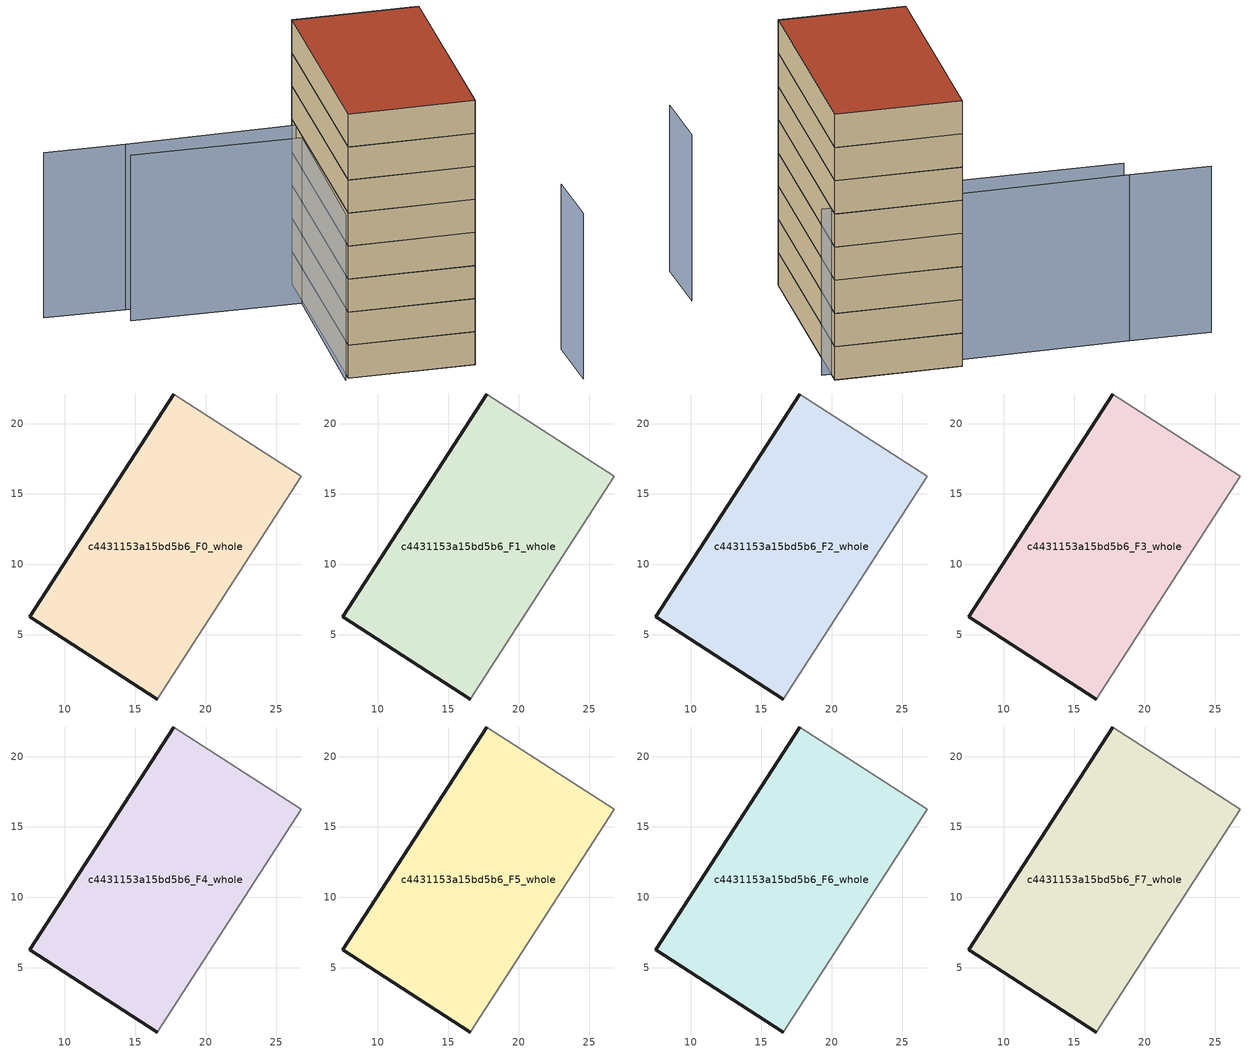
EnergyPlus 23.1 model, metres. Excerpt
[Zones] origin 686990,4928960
c4431153a15bd5b6_F0_whole
 floor ground (EU_floor_Construction): 16.56,0.45 26.77,16.25 17.72,22.09 7.52,6.29 z0
 wall outside (EU_wall_Construction): 16.56,0.45 7.52,6.29 17.72,22.09 z0:3
 wall adiabatic (EU_wall_Construction): 17.72,22.09 26.77,16.25 16.56,0.45 z0:3
c4431153a15bd5b6_F1_whole
 floor to c4431153a15bd5b6_F0_whole (EU_floor_Construction): 16.56,0.45 26.77,16.25 17.72,22.09 7.51,6.29 z3
 wall outside (EU_wall_Construction): 16.56,0.45 7.52,6.29 17.72,22.09 z3:6
 wall adiabatic (EU_wall_Construction): 17.72,22.09 26.77,16.25 16.56,0.45 z3:6
c4431153a15bd5b6_F2_whole
 floor to c4431153a15bd5b6_F1_whole (EU_floor_Construction): 16.56,0.45 26.77,16.25 17.72,22.09 7.51,6.29 z6
 wall outside (EU_wall_Construction): 16.56,0.45 7.52,6.29 17.72,22.09 z6:9
 wall adiabatic (EU_wall_Construction): 17.72,22.09 26.77,16.25 16.56,0.45 z6:9
c4431153a15bd5b6_F3_whole
 floor to c4431153a15bd5b6_F2_whole (EU_floor_Construction): 16.56,0.45 26.77,16.25 17.72,22.09 7.51,6.29 z9
 wall outside (EU_wall_Construction): 16.56,0.45 7.52,6.29 17.72,22.09 z9:12
 wall adiabatic (EU_wall_Construction): 17.72,22.09 26.77,16.25 16.56,0.45 z9:12
c4431153a15bd5b6_F4_whole
 floor to c4431153a15bd5b6_F3_whole (EU_floor_Construction): 16.56,0.45 26.77,16.25 17.72,22.09 7.51,6.29 z12
 wall outside (EU_wall_Construction): 16.56,0.45 7.52,6.29 17.72,22.09 z12:15
 wall adiabatic (EU_wall_Construction): 17.72,22.09 26.77,16.25 16.56,0.45 z12:15
c4431153a15bd5b6_F5_whole
 floor to c4431153a15bd5b6_F4_whole (EU_floor_Construction): 16.56,0.45 26.77,16.25 17.72,22.09 7.51,6.29 z15
 wall outside (EU_wall_Construction): 16.56,0.45 7.52,6.29 17.72,22.09 z15:18
 wall adiabatic (EU_wall_Construction): 17.72,22.09 26.77,16.25 16.56,0.45 z15:18
c4431153a15bd5b6_F6_whole
 floor to c4431153a15bd5b6_F5_whole (EU_floor_Construction): 16.56,0.45 26.77,16.25 17.72,22.09 7.51,6.29 z18
 wall outside (EU_wall_Construction): 16.56,0.45 7.52,6.29 17.72,22.09 z18:21
 wall adiabatic (EU_wall_Construction): 17.72,22.09 26.77,16.25 16.56,0.45 z18:21
c4431153a15bd5b6_F7_whole
 floor to c4431153a15bd5b6_F6_whole (EU_floor_Construction): 16.56,0.45 26.77,16.25 17.72,22.09 7.51,6.29 z21
 wall outside (EU_wall_Construction): 16.56,0.45 7.52,6.29 17.72,22.09 z21:24
 wall adiabatic (EU_wall_Construction): 17.72,22.09 26.77,16.25 16.56,0.45 z21:24
 roof outside (EU_roof_Construction): 26.77,16.25 16.56,0.45 7.52,6.29 17.72,22.09 z24
shading: 20.62,-7.88 23.52,-2.71 / 3.54,26.97 15.6,18.99 / 15.6,18.99 7.15,6.22 / 26.84,14.85 4.82,28.75 / 4.82,28.75 -0.93,32.57 z0:15
[Building]
EU S2 Campaign: North Axis=0; Terrain=City; Solar Distribution=FullExterior
[Site:Location]
Bologna: Latitude=44.5; Longitude=11.25; Time Zone=1; Elevation=37
[SizingPeriod:WeatherFileDays]
AnnualSizingPeriod: Begin Month=1; Begin Day of Month=1; End Month=12; End Day of Month=31; Day of Week for Start Day=Monday; Use Weather File Daylight Saving Period=No; Use Weather File Rain and Snow Indicators=No
[MATERIAL]
EU_InternalMass_Material: Roughness=MediumRough; Thickness=0.1; Conductivity=1; Density=1800; Specific Heat=900; Thermal Absorptance=0.9; Solar Absorptance=0.7; Visible Absorptance=0.7
[MATERIAL:NOMASS] Roughness=MediumRough; Thermal Absorptance=0.9; Solar Absorptance=0.7; Visible Absorptance=0.7
Name | Thermal Resistance
EU_wall_NoMass | 0.905828
EU_roof_NoMass | 0.37593
EU_floor_NoMass | 0.67114
[CONSTRUCTION]
EU_wall_Construction: EU_wall_NoMass
EU_roof_Construction: EU_roof_NoMass
EU_floor_Construction: EU_floor_NoMass
EU_InternalMass_Construction: EU_InternalMass_Material
[ZONE] Type=1; Multiplier=1; Ceiling Height=autocalculate; Volume=607.765; Floor Area=autocalculate; Part of Total Floor Area=Yes
c4431153a15bd5b6_F0_whole; c4431153a15bd5b6_F1_whole; c4431153a15bd5b6_F2_whole; c4431153a15bd5b6_F3_whole; c4431153a15bd5b6_F4_whole; c4431153a15bd5b6_F5_whole; c4431153a15bd5b6_F6_whole; c4431153a15bd5b6_F7_whole
[INTERNALMASS] Construction=EU_InternalMass_Construction; Surface Area=202.588
Name | Zone or ZoneList
c4431153a15bd5b6_F0_whole_EU_InternalMass | c4431153a15bd5b6_F0_whole
c4431153a15bd5b6_F1_whole_EU_InternalMass | c4431153a15bd5b6_F1_whole
c4431153a15bd5b6_F2_whole_EU_InternalMass | c4431153a15bd5b6_F2_whole
c4431153a15bd5b6_F3_whole_EU_InternalMass | c4431153a15bd5b6_F3_whole
c4431153a15bd5b6_F4_whole_EU_InternalMass | c4431153a15bd5b6_F4_whole
c4431153a15bd5b6_F5_whole_EU_InternalMass | c4431153a15bd5b6_F5_whole
c4431153a15bd5b6_F6_whole_EU_InternalMass | c4431153a15bd5b6_F6_whole
c4431153a15bd5b6_F7_whole_EU_InternalMass | c4431153a15bd5b6_F7_whole
[OTHEREQUIPMENT] Fuel Type=Electricity; Design Level Calculation Method=Watts/Area; Power per Zone Floor Area=1; Fraction Latent=0; Fraction Radiant=0; Fraction Lost=0; Carbon Dioxide Generation Rate=0; EndUse Subcategory=EU_Step8_InternalGains
Name | Zone or ZoneList or Space or SpaceList | Schedule
EU_Step8_InternalGain_c4431153a15bd5b6_F0_whole_f000 | c4431153a15bd5b6_F0_whole | EU_Step8_GainSchedule_c4431153a15bd5b6_F0_whole_f000
EU_Step8_InternalGain_c4431153a15bd5b6_F1_whole_f000 | c4431153a15bd5b6_F1_whole | EU_Step8_GainSchedule_c4431153a15bd5b6_F1_whole_f000
EU_Step8_InternalGain_c4431153a15bd5b6_F2_whole_f000 | c4431153a15bd5b6_F2_whole | EU_Step8_GainSchedule_c4431153a15bd5b6_F2_whole_f000
EU_Step8_InternalGain_c4431153a15bd5b6_F3_whole_f000 | c4431153a15bd5b6_F3_whole | EU_Step8_GainSchedule_c4431153a15bd5b6_F3_whole_f000
EU_Step8_InternalGain_c4431153a15bd5b6_F4_whole_f000 | c4431153a15bd5b6_F4_whole | EU_Step8_GainSchedule_c4431153a15bd5b6_F4_whole_f000
EU_Step8_InternalGain_c4431153a15bd5b6_F5_whole_f000 | c4431153a15bd5b6_F5_whole | EU_Step8_GainSchedule_c4431153a15bd5b6_F5_whole_f000
EU_Step8_InternalGain_c4431153a15bd5b6_F6_whole_f000 | c4431153a15bd5b6_F6_whole | EU_Step8_GainSchedule_c4431153a15bd5b6_F6_whole_f000
EU_Step8_InternalGain_c4431153a15bd5b6_F7_whole_f000 | c4431153a15bd5b6_F7_whole | EU_Step8_GainSchedule_c4431153a15bd5b6_F7_whole_f000
[ZONEVENTILATION:DESIGNFLOWRATE] Schedule=EU_AlwaysOn; Design Flow Rate Calculation Method=AirChanges/Hour; Air Changes per Hour=0.73129; Ventilation Type=Natural; Fan Pressure Rise=0; Fan Total Efficiency=1; Constant Term Coefficient=1; Temperature Term Coefficient=0; Velocity Term Coefficient=0; Velocity Squared Term Coefficient=0; Minimum Indoor Temperature=-100; Maximum Indoor Temperature=100; Delta Temperature=-100; Minimum Outdoor Temperature=-100; Maximum Outdoor Temperature=100; Maximum Wind Speed=40
Name | Zone or ZoneList or Space or SpaceList
EU_ConstantAir_c4431153a15bd5b6_F0_whole | c4431153a15bd5b6_F0_whole
EU_ConstantAir_c4431153a15bd5b6_F1_whole | c4431153a15bd5b6_F1_whole
EU_ConstantAir_c4431153a15bd5b6_F2_whole | c4431153a15bd5b6_F2_whole
EU_ConstantAir_c4431153a15bd5b6_F3_whole | c4431153a15bd5b6_F3_whole
EU_ConstantAir_c4431153a15bd5b6_F4_whole | c4431153a15bd5b6_F4_whole
EU_ConstantAir_c4431153a15bd5b6_F5_whole | c4431153a15bd5b6_F5_whole
EU_ConstantAir_c4431153a15bd5b6_F6_whole | c4431153a15bd5b6_F6_whole
EU_ConstantAir_c4431153a15bd5b6_F7_whole | c4431153a15bd5b6_F7_whole
[HVACTEMPLATE:THERMOSTAT] Constant Heating Setpoint=20; Constant Cooling Setpoint=50
EU_HeatOnly_c4431153a15bd5b6_F0_whole; EU_HeatOnly_c4431153a15bd5b6_F1_whole; EU_HeatOnly_c4431153a15bd5b6_F2_whole; EU_HeatOnly_c4431153a15bd5b6_F3_whole; EU_HeatOnly_c4431153a15bd5b6_F4_whole; EU_HeatOnly_c4431153a15bd5b6_F5_whole; EU_HeatOnly_c4431153a15bd5b6_F6_whole; EU_HeatOnly_c4431153a15bd5b6_F7_whole
[HVACTEMPLATE:ZONE:IDEALLOADSAIRSYSTEM] System Availability Schedule=EU_AlwaysOn; Maximum Heating Supply Air Temperature=50; Minimum Cooling Supply Air Temperature=13; Maximum Heating Supply Air Humidity Ratio=0.0156; Minimum Cooling Supply Air Humidity Ratio=0.0077; Heating Limit=NoLimit; Cooling Limit=NoLimit; Heating Availability Schedule=EU_AlwaysOn; Cooling Availability Schedule=EU_CoolingOff; Dehumidification Control Type=ConstantSensibleHeatRatio; Cooling Sensible Heat Ratio=0.7; Dehumidification Setpoint=60; Humidification Control Type=None; Humidification Setpoint=30; Outdoor Air Method=None; Outdoor Air Flow Rate per Person=0.00944; Outdoor Air Flow Rate per Zone Floor Area=0; Outdoor Air Flow Rate per Zone=0; Demand Controlled Ventilation Type=None; Outdoor Air Economizer Type=NoEconomizer; Heat Recovery Type=None; Sensible Heat Recovery Effectiveness=0.7; Latent Heat Recovery Effectiveness=0.65
Name | Template Thermostat
c4431153a15bd5b6_F0_whole | EU_HeatOnly_c4431153a15bd5b6_F0_whole
c4431153a15bd5b6_F1_whole | EU_HeatOnly_c4431153a15bd5b6_F1_whole
c4431153a15bd5b6_F2_whole | EU_HeatOnly_c4431153a15bd5b6_F2_whole
c4431153a15bd5b6_F3_whole | EU_HeatOnly_c4431153a15bd5b6_F3_whole
c4431153a15bd5b6_F4_whole | EU_HeatOnly_c4431153a15bd5b6_F4_whole
c4431153a15bd5b6_F5_whole | EU_HeatOnly_c4431153a15bd5b6_F5_whole
c4431153a15bd5b6_F6_whole | EU_HeatOnly_c4431153a15bd5b6_F6_whole
c4431153a15bd5b6_F7_whole | EU_HeatOnly_c4431153a15bd5b6_F7_whole
[SIZING:ZONE] Zone Cooling Design Supply Air Temperature Input Method=SupplyAirTemperature; Zone Cooling Design Supply Air Temperature=13; Zone Heating Design Supply Air Temperature Input Method=SupplyAirTemperature; Zone Heating Design Supply Air Temperature=50; Zone Cooling Design Supply Air Humidity Ratio=0.008; Zone Heating Design Supply Air Humidity Ratio=0.008; Cooling Design Air Flow Method=DesignDay; Cooling Design Air Flow Rate=0; Cooling Minimum Air Flow per Zone Floor Area=0.000762; Cooling Minimum Air Flow=0; Cooling Minimum Air Flow Fraction=0.2; Heating Design Air Flow Method=DesignDay; Heating Design Air Flow Rate=0; Heating Maximum Air Flow per Zone Floor Area=0.002032; Heating Maximum Air Flow=0.141576; Heating Maximum Air Flow Fraction=0.3; Account for Dedicated Outdoor Air System=No; Dedicated Outdoor Air System Control Strategy=NeutralSupplyAir; Dedicated Outdoor Air Low Setpoint Temperature for Design=autosize; Dedicated Outdoor Air High Setpoint Temperature for Design=autosize; Zone Load Sizing Method=Sensible Load Only No Latent Load; Zone Latent Cooling Design Supply Air Humidity Ratio Input Method=HumidityRatioDifference; Zone Cooling Design Supply Air Humidity Ratio Difference=0.005; Zone Latent Heating Design Supply Air Humidity Ratio Input Method=HumidityRatioDifference; Zone Humidification Design Supply Air Humidity Ratio Difference=0.005
c4431153a15bd5b6_F0_whole; c4431153a15bd5b6_F1_whole; c4431153a15bd5b6_F2_whole; c4431153a15bd5b6_F3_whole; c4431153a15bd5b6_F4_whole; c4431153a15bd5b6_F5_whole; c4431153a15bd5b6_F6_whole; c4431153a15bd5b6_F7_whole
[SCHEDULE:CONSTANT]
Name | Hourly Value
EU_AlwaysOn | 1
EU_CoolingOff | 0
[SCHEDULE:FILE] Column Number=1; Rows to Skip at Top=0; Number of Hours of Data=8760; Column Separator=Comma; Interpolate to Timestep=No; Minutes per Item=60; Adjust Schedule for Daylight Savings=Yes
Name | File
EU_Step8_GainSchedule_c4431153a15bd5b6_F0_whole_f000 | ../../schedules/c4431153a15bd5b6/c4431153a15bd5b6_F0_whole_f000_gain.csv
EU_Step8_GainSchedule_c4431153a15bd5b6_F1_whole_f000 | ../../schedules/c4431153a15bd5b6/c4431153a15bd5b6_F1_whole_f000_gain.csv
EU_Step8_GainSchedule_c4431153a15bd5b6_F2_whole_f000 | ../../schedules/c4431153a15bd5b6/c4431153a15bd5b6_F2_whole_f000_gain.csv
EU_Step8_GainSchedule_c4431153a15bd5b6_F3_whole_f000 | ../../schedules/c4431153a15bd5b6/c4431153a15bd5b6_F3_whole_f000_gain.csv
EU_Step8_GainSchedule_c4431153a15bd5b6_F4_whole_f000 | ../../schedules/c4431153a15bd5b6/c4431153a15bd5b6_F4_whole_f000_gain.csv
EU_Step8_GainSchedule_c4431153a15bd5b6_F5_whole_f000 | ../../schedules/c4431153a15bd5b6/c4431153a15bd5b6_F5_whole_f000_gain.csv
EU_Step8_GainSchedule_c4431153a15bd5b6_F6_whole_f000 | ../../schedules/c4431153a15bd5b6/c4431153a15bd5b6_F6_whole_f000_gain.csv
EU_Step8_GainSchedule_c4431153a15bd5b6_F7_whole_f000 | ../../schedules/c4431153a15bd5b6/c4431153a15bd5b6_F7_whole_f000_gain.csv
